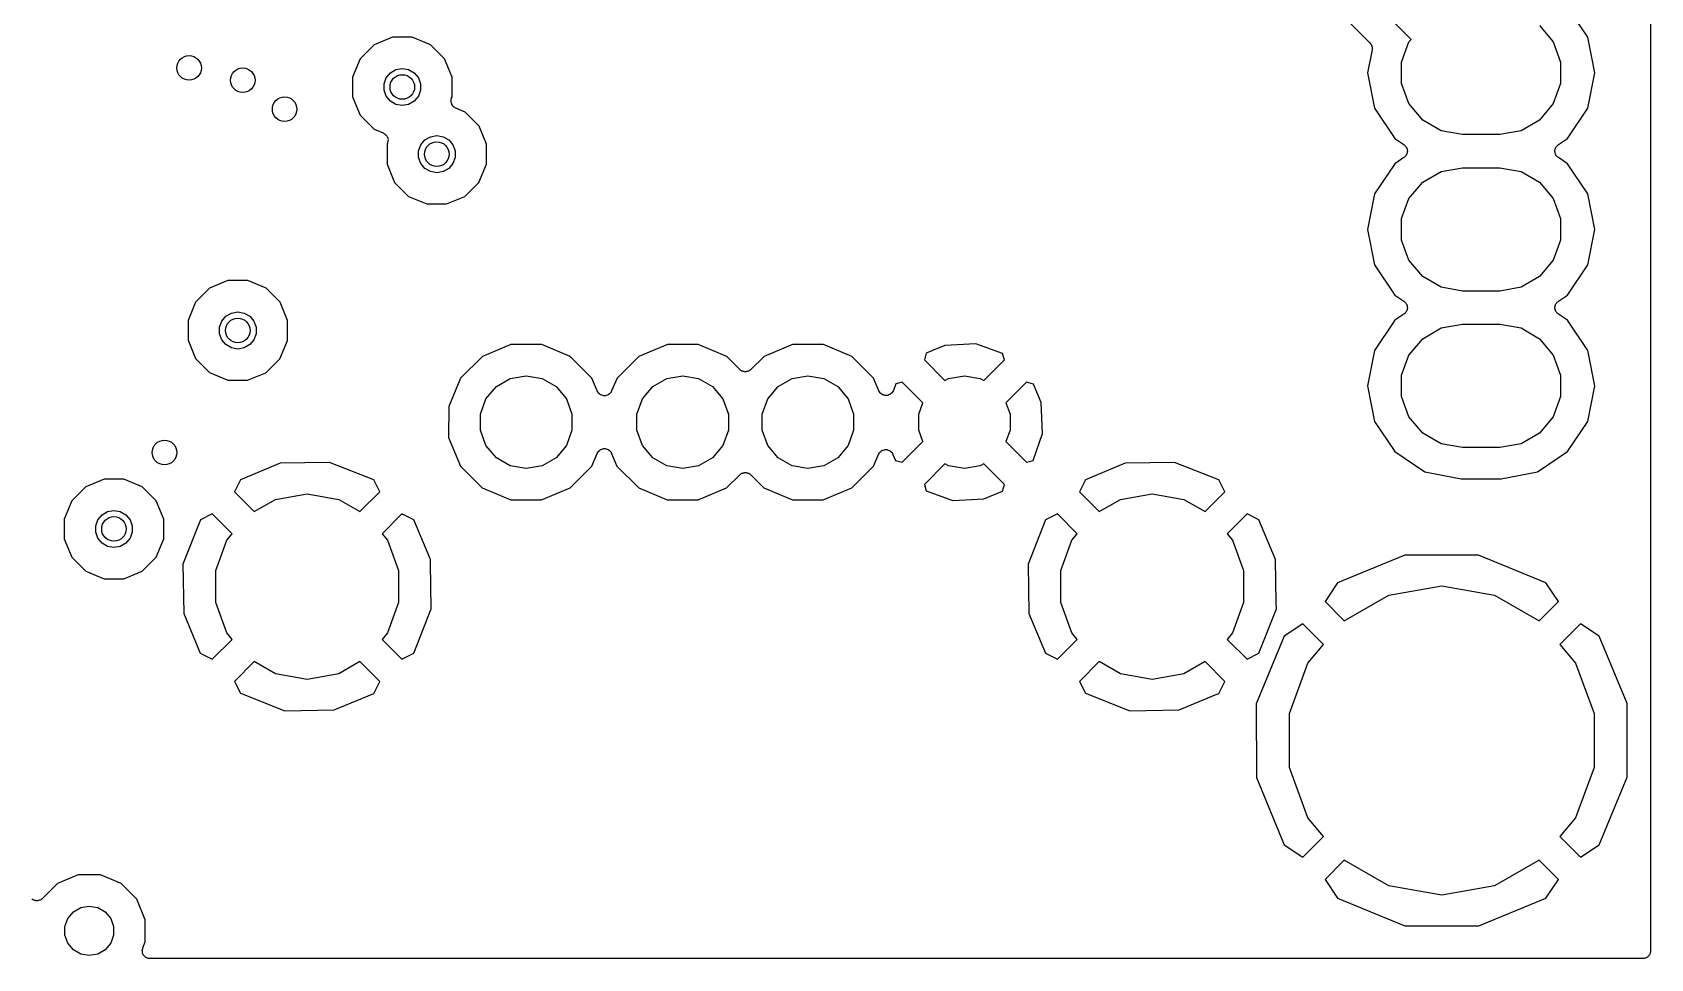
# Model space of a CAD drawing. Extents: x 10 to 287, y -200 to -10.
# Drawn here: x 153.24 to 179.5, y -141.2 to -126.17 of the extents above; entities that cross this region are included whole.
import ezdxf

# ---------------------------------------------------------------- set-up
doc = ezdxf.new("R2010")
doc.units = 0
doc.header["$MEASUREMENT"] = 0
doc.layers.add('BLACK', color=7, linetype='CONTINUOUS')

msp = doc.modelspace()

# ---------------------------------------------------------------- linework, layer by layer
at = {"layer": 'Black'}
for p, q in [((179.501, -109.277), (179.501, -141.075)), ((175.612, -126.291), (174.343, -125.022)), ((173.981, -125.379), (174.946, -126.344)), ((178.479, -126.254), (178.152, -125.765)), ((177.698, -126.064), (177.921, -126.33)), ((159.08, -126.252), (158.783, -126.375)), ((159.401, -126.252), (159.08, -126.252)), ((159.698, -126.376), (159.401, -126.252)), ((175.46, -126.656), (175.579, -126.33)), ((175.579, -126.33), (175.612, -126.291)), ((177.921, -126.33), (178.04, -126.656)), ((178.593, -126.83), (178.479, -126.254)), ((158.783, -126.375), (158.556, -126.602)), ((159.925, -126.603), (159.698, -126.376)), ((174.981, -126.458), (174.907, -126.83)), ((174.946, -126.344), (174.956, -126.358)), ((174.956, -126.358), (174.967, -126.372)), ((174.967, -126.372), (174.969, -126.376)), ((174.969, -126.376), (174.971, -126.38)), ((174.971, -126.38), (174.976, -126.397)), ((174.976, -126.397), (174.981, -126.414)), ((174.981, -126.414), (174.981, -126.418)), ((174.981, -126.418), (174.982, -126.423)), ((174.982, -126.423), (174.981, -126.44)), ((174.981, -126.44), (174.981, -126.458)), ((158.556, -126.602), (158.432, -126.899)), ((158.979, -126.91), (159.047, -126.83)), ((159.047, -126.83), (159.137, -126.777)), ((159.137, -126.777), (159.24, -126.759)), ((159.24, -126.759), (159.343, -126.777)), ((159.343, -126.777), (159.433, -126.83)), ((159.433, -126.83), (159.501, -126.91)), ((160.048, -126.9), (159.925, -126.603)), ((174.907, -126.83), (175.021, -127.406)), ((175.46, -127.004), (175.46, -126.656)), ((178.04, -126.656), (178.04, -127.004)), ((178.479, -127.406), (178.593, -126.83)), ((158.432, -126.899), (158.432, -127.22)), ((158.944, -127.008), (158.979, -126.91)), ((158.944, -127.112), (158.944, -127.008)), ((158.979, -127.21), (158.944, -127.112)), ((159.501, -126.91), (159.536, -127.008)), ((159.536, -127.112), (159.501, -127.21)), ((159.536, -127.008), (159.536, -127.112)), ((160.048, -127.221), (160.048, -126.9)), ((175.579, -127.33), (175.46, -127.004)), ((178.04, -127.004), (177.921, -127.33)), ((158.432, -127.22), (158.555, -127.517)), ((159.047, -127.29), (158.979, -127.21)), ((159.137, -127.343), (159.047, -127.29)), ((159.24, -127.361), (159.137, -127.343)), ((159.343, -127.343), (159.24, -127.361)), ((159.433, -127.29), (159.343, -127.343)), ((159.501, -127.21), (159.433, -127.29)), ((160.031, -127.281), (160.034, -127.27)), ((160.033, -127.292), (160.031, -127.281)), ((160.032, -127.303), (160.033, -127.292)), ((160.035, -127.314), (160.032, -127.303)), ((160.034, -127.259), (160.038, -127.249)), ((160.034, -127.27), (160.034, -127.259)), ((160.037, -127.325), (160.035, -127.314)), ((160.042, -127.335), (160.037, -127.325)), ((160.038, -127.249), (160.041, -127.238)), ((160.041, -127.238), (160.048, -127.221)), ((160.045, -127.345), (160.042, -127.335)), ((160.052, -127.354), (160.045, -127.345)), ((160.057, -127.364), (160.052, -127.354)), ((160.065, -127.371), (160.057, -127.364)), ((160.072, -127.38), (160.065, -127.371)), ((160.082, -127.386), (160.072, -127.38)), ((160.09, -127.394), (160.082, -127.386)), ((175.802, -127.596), (175.579, -127.33)), ((177.921, -127.33), (177.698, -127.596)), ((158.555, -127.517), (158.782, -127.744)), ((160.1, -127.398), (160.09, -127.394)), ((160.109, -127.404), (160.1, -127.398)), ((160.258, -127.466), (160.109, -127.404)), ((160.485, -127.693), (160.258, -127.466)), ((175.021, -127.406), (175.348, -127.895)), ((176.103, -127.77), (175.802, -127.596)), ((177.698, -127.596), (177.397, -127.77)), ((178.152, -127.895), (178.479, -127.406)), ((158.782, -127.744), (158.931, -127.806)), ((158.931, -127.806), (158.94, -127.812)), ((158.94, -127.812), (158.95, -127.816)), ((158.95, -127.816), (158.958, -127.824)), ((158.958, -127.824), (158.968, -127.83)), ((158.968, -127.83), (158.975, -127.839)), ((158.975, -127.839), (158.983, -127.846)), ((158.983, -127.846), (158.988, -127.856)), ((158.988, -127.856), (158.995, -127.865)), ((158.995, -127.865), (158.998, -127.875)), ((158.998, -127.875), (159.003, -127.885)), ((159.003, -127.885), (159.005, -127.896)), ((159.005, -127.896), (159.008, -127.907)), ((159.008, -127.907), (159.007, -127.918)), ((159.607, -127.92), (159.697, -127.867)), ((159.697, -127.867), (159.8, -127.849)), ((159.8, -127.849), (159.903, -127.867)), ((159.903, -127.867), (159.993, -127.92)), ((160.608, -127.99), (160.485, -127.693)), ((175.348, -127.895), (175.497, -127.994)), ((176.445, -127.83), (176.103, -127.77)), ((177.055, -127.83), (176.445, -127.83)), ((177.397, -127.77), (177.055, -127.83)), ((178.003, -127.994), (178.152, -127.895)), ((158.999, -127.972), (158.992, -127.989)), ((158.992, -127.989), (158.992, -128.31)), ((159.002, -127.961), (158.999, -127.972)), ((159.006, -127.951), (159.002, -127.961)), ((159.009, -127.929), (159.006, -127.94)), ((159.006, -127.94), (159.006, -127.951)), ((159.007, -127.918), (159.009, -127.929)), ((159.504, -128.098), (159.539, -128)), ((159.504, -128.202), (159.504, -128.098)), ((159.539, -128), (159.607, -127.92)), ((159.993, -127.92), (160.061, -128)), ((160.061, -128), (160.096, -128.098)), ((160.096, -128.098), (160.096, -128.202)), ((160.608, -128.311), (160.608, -127.99)), ((175.497, -127.994), (175.507, -128.004)), ((175.507, -128.004), (175.518, -128.012)), ((175.518, -128.012), (175.523, -128.019)), ((175.523, -128.019), (175.529, -128.025)), ((175.529, -128.025), (175.535, -128.037)), ((175.535, -128.163), (175.529, -128.175)), ((175.535, -128.037), (175.543, -128.049)), ((175.543, -128.151), (175.535, -128.163)), ((175.543, -128.049), (175.545, -128.057)), ((175.545, -128.143), (175.543, -128.151)), ((175.545, -128.057), (175.548, -128.064)), ((175.548, -128.136), (175.545, -128.143)), ((175.548, -128.064), (175.55, -128.078)), ((175.55, -128.122), (175.548, -128.136)), ((175.55, -128.078), (175.553, -128.092)), ((175.553, -128.108), (175.55, -128.122)), ((175.553, -128.092), (175.552, -128.1)), ((175.552, -128.1), (175.553, -128.108)), ((177.947, -128.092), (177.95, -128.078)), ((177.948, -128.1), (177.947, -128.092)), ((177.947, -128.108), (177.948, -128.1)), ((177.95, -128.122), (177.947, -128.108)), ((177.95, -128.078), (177.952, -128.064)), ((177.952, -128.136), (177.95, -128.122)), ((177.952, -128.064), (177.955, -128.057)), ((177.955, -128.143), (177.952, -128.136)), ((177.955, -128.057), (177.957, -128.049)), ((177.957, -128.151), (177.955, -128.143)), ((177.957, -128.049), (177.965, -128.037)), ((177.965, -128.163), (177.957, -128.151)), ((177.965, -128.037), (177.971, -128.025)), ((177.971, -128.175), (177.965, -128.163)), ((177.971, -128.025), (177.977, -128.019)), ((177.977, -128.019), (177.982, -128.012)), ((177.982, -128.012), (177.993, -128.004)), ((177.993, -128.004), (178.003, -127.994)), ((158.992, -128.31), (159.115, -128.607)), ((159.539, -128.3), (159.504, -128.202)), ((159.607, -128.38), (159.539, -128.3)), ((159.697, -128.433), (159.607, -128.38)), ((159.8, -128.451), (159.697, -128.433)), ((159.903, -128.433), (159.8, -128.451)), ((159.993, -128.38), (159.903, -128.433)), ((160.061, -128.3), (159.993, -128.38)), ((160.096, -128.202), (160.061, -128.3)), ((160.484, -128.608), (160.608, -128.311)), ((175.348, -128.305), (175.021, -128.794)), ((175.497, -128.206), (175.348, -128.305)), ((175.507, -128.196), (175.497, -128.206)), ((175.518, -128.188), (175.507, -128.196)), ((175.523, -128.181), (175.518, -128.188)), ((175.529, -128.175), (175.523, -128.181)), ((175.802, -128.604), (176.103, -128.43)), ((176.103, -128.43), (176.445, -128.37)), ((176.445, -128.37), (177.055, -128.37)), ((177.055, -128.37), (177.397, -128.43)), ((177.397, -128.43), (177.698, -128.604)), ((177.977, -128.181), (177.971, -128.175)), ((177.982, -128.188), (177.977, -128.181)), ((177.993, -128.196), (177.982, -128.188)), ((178.003, -128.206), (177.993, -128.196)), ((178.152, -128.305), (178.003, -128.206)), ((178.479, -128.794), (178.152, -128.305)), ((159.115, -128.607), (159.342, -128.834)), ((160.257, -128.835), (160.484, -128.608)), ((175.579, -128.87), (175.802, -128.604)), ((177.698, -128.604), (177.921, -128.87)), ((159.342, -128.834), (159.639, -128.958)), ((159.639, -128.958), (159.96, -128.958)), ((159.96, -128.958), (160.257, -128.835)), ((175.021, -128.794), (174.907, -129.37)), ((175.46, -129.196), (175.579, -128.87)), ((177.921, -128.87), (178.04, -129.196)), ((178.593, -129.37), (178.479, -128.794)), ((175.46, -129.544), (175.46, -129.196)), ((178.04, -129.196), (178.04, -129.544)), ((174.907, -129.37), (175.021, -129.946)), ((178.479, -129.946), (178.593, -129.37)), ((175.579, -129.87), (175.46, -129.544)), ((178.04, -129.544), (177.921, -129.87)), ((175.021, -129.946), (175.348, -130.435)), ((175.802, -130.136), (175.579, -129.87)), ((177.921, -129.87), (177.698, -130.136)), ((178.152, -130.435), (178.479, -129.946)), ((156.41, -130.202), (156.113, -130.325)), ((156.731, -130.202), (156.41, -130.202)), ((157.028, -130.326), (156.731, -130.202)), ((176.103, -130.31), (175.802, -130.136)), ((177.698, -130.136), (177.397, -130.31)), ((156.113, -130.325), (155.886, -130.552)), ((157.255, -130.553), (157.028, -130.326)), ((175.348, -130.435), (175.497, -130.534)), ((175.497, -130.534), (175.507, -130.544)), ((176.445, -130.37), (176.103, -130.31)), ((177.055, -130.37), (176.445, -130.37)), ((177.397, -130.31), (177.055, -130.37)), ((177.993, -130.544), (178.003, -130.534)), ((178.003, -130.534), (178.152, -130.435)), ((155.886, -130.552), (155.762, -130.849)), ((156.309, -130.86), (156.377, -130.78)), ((156.377, -130.78), (156.467, -130.727)), ((156.467, -130.727), (156.57, -130.709)), ((156.57, -130.709), (156.673, -130.727)), ((156.673, -130.727), (156.763, -130.78)), ((156.763, -130.78), (156.831, -130.86)), ((157.378, -130.85), (157.255, -130.553)), ((175.497, -130.746), (175.348, -130.845)), ((175.507, -130.736), (175.497, -130.746)), ((175.507, -130.544), (175.518, -130.552)), ((175.518, -130.728), (175.507, -130.736)), ((175.518, -130.552), (175.523, -130.559)), ((175.523, -130.721), (175.518, -130.728)), ((175.523, -130.559), (175.529, -130.565)), ((175.529, -130.715), (175.523, -130.721)), ((175.529, -130.565), (175.535, -130.577)), ((175.535, -130.703), (175.529, -130.715)), ((175.535, -130.577), (175.543, -130.589)), ((175.543, -130.691), (175.535, -130.703)), ((175.543, -130.589), (175.545, -130.597)), ((175.545, -130.683), (175.543, -130.691)), ((175.545, -130.597), (175.548, -130.604)), ((175.548, -130.676), (175.545, -130.683)), ((175.548, -130.604), (175.55, -130.618)), ((175.55, -130.662), (175.548, -130.676)), ((175.55, -130.618), (175.553, -130.632)), ((175.553, -130.648), (175.55, -130.662)), ((175.553, -130.632), (175.552, -130.64)), ((175.552, -130.64), (175.553, -130.648)), ((177.947, -130.632), (177.95, -130.618)), ((177.948, -130.64), (177.947, -130.632)), ((177.947, -130.648), (177.948, -130.64)), ((177.95, -130.662), (177.947, -130.648)), ((177.95, -130.618), (177.952, -130.604)), ((177.952, -130.676), (177.95, -130.662)), ((177.952, -130.604), (177.955, -130.597)), ((177.955, -130.683), (177.952, -130.676)), ((177.955, -130.597), (177.957, -130.589)), ((177.957, -130.691), (177.955, -130.683)), ((177.957, -130.589), (177.965, -130.577)), ((177.965, -130.703), (177.957, -130.691)), ((177.965, -130.577), (177.971, -130.565)), ((177.971, -130.715), (177.965, -130.703)), ((177.971, -130.565), (177.977, -130.559)), ((177.977, -130.721), (177.971, -130.715)), ((177.977, -130.559), (177.982, -130.552)), ((177.982, -130.728), (177.977, -130.721)), ((177.982, -130.552), (177.993, -130.544)), ((177.993, -130.736), (177.982, -130.728)), ((178.003, -130.746), (177.993, -130.736)), ((178.152, -130.845), (178.003, -130.746)), ((155.762, -130.849), (155.762, -131.17)), ((156.274, -130.958), (156.309, -130.86)), ((156.274, -131.062), (156.274, -130.958)), ((156.309, -131.16), (156.274, -131.062)), ((156.831, -130.86), (156.866, -130.958)), ((156.866, -131.062), (156.831, -131.16)), ((156.866, -130.958), (156.866, -131.062)), ((157.378, -131.171), (157.378, -130.85)), ((175.348, -130.845), (175.021, -131.334)), ((175.802, -131.144), (176.103, -130.97)), ((176.103, -130.97), (176.445, -130.91)), ((176.445, -130.91), (177.055, -130.91)), ((177.055, -130.91), (177.397, -130.97)), ((177.397, -130.97), (177.698, -131.144)), ((178.479, -131.334), (178.152, -130.845)), ((155.762, -131.17), (155.885, -131.467)), ((156.377, -131.24), (156.309, -131.16)), ((156.467, -131.293), (156.377, -131.24)), ((156.57, -131.311), (156.467, -131.293)), ((156.673, -131.293), (156.57, -131.311)), ((156.763, -131.24), (156.673, -131.293)), ((156.831, -131.16), (156.763, -131.24)), ((157.254, -131.468), (157.378, -131.171)), ((161.002, -131.239), (160.539, -131.43)), ((161.502, -131.24), (161.002, -131.239)), ((161.965, -131.432), (161.502, -131.24)), ((163.542, -131.239), (163.079, -131.43)), ((164.042, -131.24), (163.542, -131.239)), ((164.505, -131.432), (164.042, -131.24)), ((165.574, -131.239), (165.111, -131.43)), ((166.074, -131.24), (165.574, -131.239)), ((166.537, -131.432), (166.074, -131.24)), ((168.046, -131.254), (167.744, -131.379)), ((168.549, -131.228), (168.046, -131.254)), ((168.983, -131.383), (168.549, -131.228)), ((175.579, -131.41), (175.802, -131.144)), ((177.698, -131.144), (177.921, -131.41)), ((155.885, -131.467), (156.112, -131.694)), ((157.027, -131.695), (157.254, -131.468)), ((160.539, -131.43), (160.185, -131.784)), ((162.318, -131.786), (161.965, -131.432)), ((163.079, -131.43), (162.725, -131.784)), ((164.717, -131.644), (164.505, -131.432)), ((165.111, -131.43), (164.897, -131.644)), ((166.721, -131.616), (166.537, -131.432)), ((167.744, -131.379), (167.713, -131.489)), ((167.713, -131.489), (168.047, -131.823)), ((168.678, -131.823), (169.013, -131.489)), ((169.013, -131.489), (168.983, -131.383)), ((175.021, -131.334), (174.907, -131.91)), ((175.46, -131.736), (175.579, -131.41)), ((177.921, -131.41), (178.04, -131.736)), ((178.593, -131.91), (178.479, -131.334)), ((156.112, -131.694), (156.409, -131.818)), ((156.409, -131.818), (156.73, -131.818)), ((156.73, -131.818), (157.027, -131.695)), ((160.185, -131.784), (159.993, -132.246)), ((160.767, -131.921), (160.993, -131.79)), ((160.993, -131.79), (161.251, -131.744)), ((161.251, -131.744), (161.509, -131.79)), ((161.509, -131.79), (161.735, -131.921)), ((162.404, -131.992), (162.318, -131.786)), ((162.725, -131.784), (162.638, -131.992)), ((163.307, -131.921), (163.533, -131.79)), ((163.533, -131.79), (163.791, -131.744)), ((163.791, -131.744), (164.049, -131.79)), ((164.049, -131.79), (164.275, -131.921)), ((164.726, -131.65), (164.717, -131.644)), ((164.734, -131.658), (164.726, -131.65)), ((164.744, -131.663), (164.734, -131.658)), ((164.753, -131.669), (164.744, -131.663)), ((164.764, -131.672), (164.753, -131.669)), ((164.774, -131.677), (164.764, -131.672)), ((164.785, -131.678), (164.774, -131.677)), ((164.796, -131.681), (164.785, -131.678)), ((164.807, -131.68), (164.796, -131.681)), ((164.818, -131.681), (164.807, -131.68)), ((164.828, -131.678), (164.818, -131.681)), ((164.84, -131.677), (164.828, -131.678)), ((164.85, -131.672), (164.84, -131.677)), ((164.86, -131.67), (164.85, -131.672)), ((164.869, -131.663), (164.86, -131.67)), ((164.88, -131.658), (164.869, -131.663)), ((164.887, -131.651), (164.88, -131.658)), ((164.897, -131.644), (164.887, -131.651)), ((165.339, -131.921), (165.565, -131.79)), ((165.565, -131.79), (165.823, -131.744)), ((165.823, -131.744), (166.081, -131.79)), ((166.081, -131.79), (166.307, -131.921)), ((166.89, -131.786), (166.721, -131.616)), ((166.974, -131.987), (166.89, -131.786)), ((167.354, -131.848), (167.248, -131.878)), ((167.688, -132.182), (167.354, -131.848)), ((168.047, -131.823), (168.105, -131.79)), ((168.105, -131.79), (168.363, -131.744)), ((168.363, -131.744), (168.621, -131.79)), ((168.621, -131.79), (168.678, -131.823)), ((169.372, -131.848), (169.038, -132.182)), ((169.482, -131.879), (169.372, -131.848)), ((175.46, -132.084), (175.46, -131.736)), ((178.04, -131.736), (178.04, -132.084)), ((160.598, -132.121), (160.767, -131.921)), ((161.735, -131.921), (161.903, -132.121)), ((162.412, -132.006), (162.404, -131.992)), ((162.42, -132.02), (162.412, -132.006)), ((162.424, -132.024), (162.42, -132.02)), ((162.427, -132.029), (162.424, -132.024)), ((162.44, -132.039), (162.427, -132.029)), ((162.453, -132.05), (162.44, -132.039)), ((162.458, -132.052), (162.453, -132.05)), ((162.462, -132.056), (162.458, -132.052)), ((162.478, -132.061), (162.462, -132.056)), ((162.493, -132.067), (162.478, -132.061)), ((162.499, -132.067), (162.493, -132.067)), ((162.504, -132.069), (162.499, -132.067)), ((162.521, -132.068), (162.504, -132.069)), ((162.537, -132.069), (162.521, -132.068)), ((162.543, -132.068), (162.537, -132.069)), ((162.548, -132.067), (162.543, -132.068)), ((162.564, -132.061), (162.548, -132.067)), ((162.579, -132.056), (162.564, -132.061)), ((162.584, -132.053), (162.579, -132.056)), ((162.589, -132.05), (162.584, -132.053)), ((162.601, -132.039), (162.589, -132.05)), ((162.614, -132.029), (162.601, -132.039)), ((162.617, -132.024), (162.614, -132.029)), ((162.622, -132.021), (162.617, -132.024)), ((162.629, -132.006), (162.622, -132.021)), ((162.638, -131.992), (162.629, -132.006)), ((163.138, -132.121), (163.307, -131.921)), ((164.275, -131.921), (164.443, -132.121)), ((165.17, -132.121), (165.339, -131.921)), ((166.307, -131.921), (166.475, -132.121)), ((166.984, -132.004), (166.974, -131.987)), ((166.994, -132.021), (166.984, -132.004)), ((166.996, -132.023), (166.994, -132.021)), ((166.997, -132.025), (166.996, -132.023)), ((167.013, -132.037), (166.997, -132.025)), ((167.028, -132.049), (167.013, -132.037)), ((167.031, -132.05), (167.028, -132.049)), ((167.032, -132.052), (167.031, -132.05)), ((167.051, -132.057), (167.032, -132.052)), ((167.07, -132.064), (167.051, -132.057)), ((167.072, -132.064), (167.07, -132.064)), ((167.074, -132.065), (167.072, -132.064)), ((167.094, -132.064), (167.074, -132.065)), ((167.114, -132.064), (167.094, -132.064)), ((167.116, -132.063), (167.114, -132.064)), ((167.118, -132.063), (167.116, -132.063)), ((167.137, -132.055), (167.118, -132.063)), ((167.155, -132.048), (167.137, -132.055)), ((167.157, -132.047), (167.155, -132.048)), ((167.159, -132.046), (167.157, -132.047)), ((167.174, -132.033), (167.159, -132.046)), ((167.189, -132.02), (167.174, -132.033)), ((167.19, -132.018), (167.189, -132.02)), ((167.192, -132.016), (167.19, -132.018)), ((167.201, -131.999), (167.192, -132.016)), ((167.211, -131.982), (167.201, -131.999)), ((167.248, -131.878), (167.211, -131.982)), ((169.607, -132.181), (169.482, -131.879)), ((174.907, -131.91), (175.021, -132.486)), ((175.579, -132.41), (175.46, -132.084)), ((178.04, -132.084), (177.921, -132.41)), ((178.479, -132.486), (178.593, -131.91)), ((159.993, -132.246), (159.992, -132.747)), ((160.509, -132.367), (160.598, -132.121)), ((160.509, -132.629), (160.509, -132.367)), ((161.903, -132.121), (161.993, -132.367)), ((161.993, -132.367), (161.993, -132.629)), ((163.049, -132.367), (163.138, -132.121)), ((163.049, -132.629), (163.049, -132.367)), ((164.443, -132.121), (164.533, -132.367)), ((164.533, -132.367), (164.533, -132.629)), ((165.081, -132.367), (165.17, -132.121)), ((165.081, -132.629), (165.081, -132.367)), ((166.475, -132.121), (166.565, -132.367)), ((166.565, -132.367), (166.565, -132.629)), ((167.621, -132.367), (167.688, -132.182)), ((167.621, -132.629), (167.621, -132.367)), ((169.038, -132.182), (169.105, -132.367)), ((169.105, -132.367), (169.105, -132.629)), ((169.633, -132.684), (169.607, -132.181)), ((160.598, -132.875), (160.509, -132.629)), ((161.993, -132.629), (161.903, -132.875)), ((163.138, -132.875), (163.049, -132.629)), ((164.533, -132.629), (164.443, -132.875)), ((165.17, -132.875), (165.081, -132.629)), ((166.565, -132.629), (166.475, -132.875)), ((167.688, -132.813), (167.621, -132.629)), ((169.105, -132.629), (169.038, -132.813)), ((175.021, -132.486), (175.348, -132.975)), ((175.802, -132.676), (175.579, -132.41)), ((177.921, -132.41), (177.698, -132.676)), ((178.152, -132.975), (178.479, -132.486)), ((159.992, -132.747), (160.183, -133.21)), ((160.767, -133.075), (160.598, -132.875)), ((161.903, -132.875), (161.735, -133.075)), ((163.307, -133.075), (163.138, -132.875)), ((164.443, -132.875), (164.275, -133.075)), ((165.339, -133.075), (165.17, -132.875)), ((166.475, -132.875), (166.307, -133.075)), ((167.354, -133.148), (167.688, -132.813)), ((169.038, -132.813), (169.372, -133.148)), ((169.478, -133.118), (169.633, -132.684)), ((176.103, -132.85), (175.802, -132.676)), ((176.445, -132.91), (176.103, -132.85)), ((177.397, -132.85), (177.055, -132.91)), ((177.698, -132.676), (177.397, -132.85)), ((157.256, -133.165), (156.613, -133.431)), ((158.056, -133.15), (157.256, -133.165)), ((158.778, -133.433), (158.056, -133.15)), ((160.993, -133.206), (160.767, -133.075)), ((161.735, -133.075), (161.509, -133.206)), ((162.317, -133.212), (162.404, -133.004)), ((162.404, -133.004), (162.412, -132.99)), ((162.412, -132.99), (162.42, -132.975)), ((162.42, -132.975), (162.424, -132.971)), ((162.424, -132.971), (162.427, -132.967)), ((162.427, -132.967), (162.44, -132.957)), ((162.44, -132.957), (162.453, -132.945)), ((162.453, -132.945), (162.458, -132.943)), ((162.458, -132.943), (162.462, -132.94)), ((162.462, -132.94), (162.478, -132.935)), ((162.478, -132.935), (162.493, -132.928)), ((162.493, -132.928), (162.499, -132.928)), ((162.499, -132.928), (162.504, -132.927)), ((162.504, -132.927), (162.521, -132.927)), ((162.521, -132.927), (162.538, -132.927)), ((162.538, -132.927), (162.543, -132.928)), ((162.543, -132.928), (162.548, -132.929)), ((162.548, -132.929), (162.564, -132.935)), ((162.564, -132.935), (162.58, -132.94)), ((162.58, -132.94), (162.584, -132.943)), ((162.584, -132.943), (162.589, -132.945)), ((162.589, -132.945), (162.601, -132.957)), ((162.601, -132.957), (162.615, -132.967)), ((162.615, -132.967), (162.618, -132.971)), ((162.618, -132.971), (162.622, -132.975)), ((162.622, -132.975), (162.629, -132.99)), ((162.629, -132.99), (162.638, -133.004)), ((162.638, -133.004), (162.723, -133.21)), ((163.533, -133.206), (163.307, -133.075)), ((164.275, -133.075), (164.049, -133.206)), ((165.565, -133.206), (165.339, -133.075)), ((166.307, -133.075), (166.081, -133.206)), ((166.889, -133.212), (166.969, -133.02)), ((166.969, -133.02), (166.978, -133.006)), ((166.978, -133.006), (166.985, -132.991)), ((166.985, -132.991), (166.99, -132.987)), ((166.99, -132.987), (166.993, -132.983)), ((166.993, -132.983), (167.006, -132.972)), ((167.006, -132.972), (167.018, -132.961)), ((167.018, -132.961), (167.023, -132.959)), ((167.023, -132.959), (167.028, -132.956)), ((167.028, -132.956), (167.043, -132.951)), ((167.043, -132.951), (167.059, -132.944)), ((167.059, -132.944), (167.064, -132.944)), ((167.064, -132.944), (167.07, -132.942)), ((167.07, -132.942), (167.086, -132.943)), ((167.086, -132.943), (167.103, -132.942)), ((167.103, -132.942), (167.108, -132.944)), ((167.108, -132.944), (167.114, -132.944)), ((167.114, -132.944), (167.129, -132.951)), ((167.129, -132.951), (167.145, -132.956)), ((167.145, -132.956), (167.149, -132.959)), ((167.149, -132.959), (167.155, -132.961)), ((167.155, -132.961), (167.167, -132.973)), ((167.167, -132.973), (167.18, -132.983)), ((167.18, -132.983), (167.183, -132.987)), ((167.183, -132.987), (167.187, -132.991)), ((167.187, -132.991), (167.195, -133.006)), ((167.195, -133.006), (167.204, -133.02)), ((167.204, -133.02), (167.244, -133.117)), ((167.244, -133.117), (167.354, -133.148)), ((169.372, -133.148), (169.478, -133.118)), ((170.972, -133.165), (170.329, -133.431)), ((171.772, -133.15), (170.972, -133.165)), ((172.494, -133.433), (171.772, -133.15)), ((175.348, -132.975), (175.836, -133.301)), ((177.055, -132.91), (176.445, -132.91)), ((177.664, -133.301), (178.152, -132.975)), ((154.4, -133.422), (154.103, -133.545)), ((154.721, -133.422), (154.4, -133.422)), ((155.018, -133.546), (154.721, -133.422)), ((160.183, -133.21), (160.537, -133.564)), ((161.251, -133.251), (160.993, -133.206)), ((161.509, -133.206), (161.251, -133.251)), ((161.963, -133.565), (162.317, -133.212)), ((162.723, -133.21), (163.077, -133.564)), ((163.791, -133.251), (163.533, -133.206)), ((164.049, -133.206), (163.791, -133.251)), ((164.503, -133.565), (164.717, -133.351)), ((164.717, -133.351), (164.726, -133.345)), ((164.726, -133.345), (164.734, -133.337)), ((164.734, -133.337), (164.744, -133.333)), ((164.744, -133.333), (164.753, -133.326)), ((164.753, -133.326), (164.764, -133.323)), ((164.764, -133.323), (164.774, -133.319)), ((164.774, -133.319), (164.785, -133.318)), ((164.785, -133.318), (164.796, -133.315)), ((164.796, -133.315), (164.807, -133.316)), ((164.807, -133.316), (164.818, -133.315)), ((164.818, -133.315), (164.829, -133.318)), ((164.829, -133.318), (164.84, -133.319)), ((164.84, -133.319), (164.85, -133.323)), ((164.85, -133.323), (164.861, -133.326)), ((164.861, -133.326), (164.87, -133.333)), ((164.87, -133.333), (164.88, -133.337)), ((164.88, -133.337), (164.888, -133.345)), ((164.888, -133.345), (164.897, -133.352)), ((164.897, -133.352), (165.109, -133.564)), ((165.823, -133.251), (165.565, -133.206)), ((166.081, -133.206), (165.823, -133.251)), ((166.535, -133.565), (166.721, -133.38)), ((166.721, -133.38), (166.889, -133.212)), ((168.047, -133.173), (167.713, -133.507)), ((168.105, -133.206), (168.047, -133.173)), ((168.363, -133.251), (168.105, -133.206)), ((168.621, -133.206), (168.363, -133.251)), ((168.678, -133.173), (168.621, -133.206)), ((169.013, -133.507), (168.678, -133.173)), ((175.836, -133.301), (176.425, -133.418)), ((176.425, -133.418), (177.075, -133.418)), ((177.075, -133.418), (177.664, -133.301)), ((154.103, -133.545), (153.876, -133.772)), ((155.213, -133.741), (155.018, -133.546)), ((156.613, -133.431), (156.515, -133.626)), ((156.515, -133.626), (156.837, -133.948)), ((157.18, -133.75), (157.695, -133.659)), ((157.695, -133.659), (158.21, -133.75)), ((158.553, -133.948), (158.875, -133.626)), ((158.875, -133.626), (158.778, -133.433)), ((160.537, -133.564), (160.999, -133.756)), ((161.5, -133.757), (161.963, -133.565)), ((163.077, -133.564), (163.539, -133.756)), ((164.04, -133.757), (164.503, -133.565)), ((165.109, -133.564), (165.571, -133.756)), ((166.072, -133.757), (166.535, -133.565)), ((167.713, -133.507), (167.743, -133.613)), ((167.743, -133.613), (168.177, -133.768)), ((168.68, -133.742), (168.982, -133.617)), ((168.982, -133.616), (169.013, -133.507)), ((168.982, -133.617), (168.982, -133.616)), ((168.982, -133.616), (168.982, -133.616)), ((170.329, -133.431), (170.231, -133.626)), ((170.231, -133.626), (170.553, -133.948)), ((170.896, -133.75), (171.411, -133.659)), ((171.411, -133.659), (171.926, -133.75)), ((172.269, -133.948), (172.591, -133.626)), ((172.591, -133.626), (172.494, -133.433)), ((153.876, -133.772), (153.752, -134.069)), ((154.367, -134), (154.457, -133.947)), ((154.457, -133.947), (154.56, -133.929)), ((154.56, -133.929), (154.663, -133.947)), ((154.663, -133.947), (154.753, -134)), ((155.245, -133.773), (155.213, -133.741)), ((155.368, -134.07), (155.245, -133.773)), ((156.837, -133.948), (157.18, -133.75)), ((158.21, -133.75), (158.553, -133.948)), ((160.999, -133.756), (161.5, -133.757)), ((163.539, -133.756), (164.04, -133.757)), ((165.571, -133.756), (166.072, -133.757)), ((168.177, -133.768), (168.68, -133.742)), ((170.553, -133.948), (170.896, -133.75)), ((171.926, -133.75), (172.269, -133.948)), ((153.752, -134.069), (153.752, -134.39)), ((154.264, -134.178), (154.299, -134.08)), ((154.264, -134.282), (154.264, -134.178)), ((154.299, -134.08), (154.367, -134)), ((154.753, -134), (154.821, -134.08)), ((154.821, -134.08), (154.856, -134.178)), ((154.856, -134.178), (154.856, -134.282)), ((155.368, -134.391), (155.368, -134.07)), ((155.963, -134.082), (155.68, -134.804)), ((156.156, -133.985), (155.963, -134.082)), ((156.479, -134.308), (156.156, -133.985)), ((159.234, -133.985), (158.911, -134.308)), ((159.428, -134.083), (159.234, -133.985)), ((159.695, -134.726), (159.428, -134.083)), ((169.679, -134.082), (169.396, -134.804)), ((169.872, -133.985), (169.679, -134.082)), ((170.195, -134.308), (169.872, -133.985)), ((172.95, -133.985), (172.627, -134.308)), ((173.144, -134.083), (172.95, -133.985)), ((173.411, -134.726), (173.144, -134.083)), ((153.752, -134.39), (153.875, -134.687)), ((154.299, -134.38), (154.264, -134.282)), ((154.367, -134.46), (154.299, -134.38)), ((154.457, -134.513), (154.367, -134.46)), ((154.753, -134.46), (154.663, -134.513)), ((154.821, -134.38), (154.753, -134.46)), ((154.856, -134.282), (154.821, -134.38)), ((155.244, -134.688), (155.368, -134.391)), ((156.212, -134.903), (156.391, -134.412)), ((156.391, -134.412), (156.479, -134.308)), ((158.911, -134.308), (158.999, -134.412)), ((158.999, -134.412), (159.178, -134.903)), ((169.928, -134.903), (170.107, -134.412)), ((170.107, -134.412), (170.195, -134.308)), ((172.627, -134.308), (172.715, -134.412)), ((172.715, -134.412), (172.894, -134.903)), ((153.875, -134.687), (154.102, -134.914)), ((154.56, -134.531), (154.457, -134.513)), ((154.663, -134.513), (154.56, -134.531)), ((155.017, -134.915), (155.241, -134.691)), ((155.241, -134.691), (155.244, -134.688)), ((155.241, -134.691), (155.241, -134.691)), ((159.696, -134.784), (159.695, -134.726)), ((173.424, -135.428), (173.411, -134.726)), ((175.51, -134.654), (174.419, -135.105)), ((176.707, -134.653), (175.51, -134.654)), ((177.801, -135.106), (176.707, -134.653)), ((154.102, -134.914), (154.399, -135.038)), ((154.72, -135.038), (155.017, -134.915)), ((155.68, -134.804), (155.695, -135.604)), ((156.212, -135.426), (156.212, -134.903)), ((159.178, -134.903), (159.178, -135.426)), ((159.71, -135.526), (159.696, -134.784)), ((169.396, -134.804), (169.411, -135.604)), ((169.928, -135.426), (169.928, -134.903)), ((172.894, -134.903), (172.894, -135.426)), ((154.399, -135.038), (154.72, -135.038)), ((174.419, -135.105), (174.217, -135.409)), ((175.251, -135.303), (176.11, -135.152)), ((176.11, -135.152), (176.968, -135.303)), ((178.003, -135.409), (177.801, -135.106)), ((156.391, -135.918), (156.212, -135.426)), ((159.178, -135.426), (158.999, -135.918)), ((159.427, -136.248), (159.71, -135.526)), ((170.107, -135.918), (169.928, -135.426)), ((172.894, -135.426), (172.715, -135.918)), ((173.143, -136.248), (173.426, -135.526)), ((173.426, -135.526), (173.424, -135.428)), ((174.217, -135.409), (174.528, -135.721)), ((174.528, -135.721), (175.251, -135.303)), ((176.968, -135.303), (177.692, -135.721)), ((177.692, -135.721), (178.003, -135.409)), ((155.695, -135.604), (155.961, -136.247)), ((169.411, -135.604), (169.677, -136.247)), ((173.857, -135.769), (173.553, -135.971)), ((174.191, -136.103), (173.857, -135.769)), ((178.362, -135.769), (178.029, -136.103)), ((178.666, -135.971), (178.362, -135.769)), ((156.156, -136.345), (156.479, -136.022)), ((156.479, -136.022), (156.391, -135.918)), ((158.999, -135.918), (158.911, -136.022)), ((158.911, -136.022), (159.234, -136.345)), ((169.872, -136.345), (170.195, -136.022)), ((170.195, -136.022), (170.107, -135.918)), ((172.715, -135.918), (172.627, -136.022)), ((172.627, -136.022), (172.95, -136.345)), ((173.553, -135.971), (173.101, -137.065)), ((179.118, -137.062), (178.666, -135.971)), ((155.961, -136.247), (156.156, -136.345)), ((159.234, -136.345), (159.427, -136.248)), ((169.677, -136.247), (169.872, -136.345)), ((172.95, -136.345), (173.143, -136.248)), ((173.936, -136.407), (174.191, -136.103)), ((178.029, -136.103), (178.284, -136.407)), ((156.837, -136.382), (156.515, -136.704)), ((157.18, -136.58), (156.837, -136.382)), ((158.553, -136.382), (158.21, -136.58)), ((158.875, -136.704), (158.553, -136.382)), ((170.553, -136.382), (170.231, -136.704)), ((170.896, -136.58), (170.553, -136.382)), ((172.269, -136.382), (171.926, -136.58)), ((172.591, -136.704), (172.269, -136.382)), ((173.638, -137.226), (173.936, -136.407)), ((178.284, -136.407), (178.582, -137.226)), ((156.515, -136.704), (156.612, -136.897)), ((157.695, -136.67), (157.18, -136.58)), ((158.21, -136.58), (157.695, -136.67)), ((158.777, -136.898), (158.875, -136.704)), ((170.231, -136.704), (170.328, -136.897)), ((171.411, -136.67), (170.896, -136.58)), ((171.926, -136.58), (171.411, -136.67)), ((172.493, -136.898), (172.591, -136.704)), ((156.612, -136.897), (157.334, -137.18)), ((158.134, -137.165), (158.777, -136.898)), ((170.328, -136.897), (171.05, -137.18)), ((171.85, -137.165), (172.435, -136.922)), ((172.435, -136.922), (172.493, -136.898)), ((172.435, -136.922), (172.435, -136.922)), ((173.101, -137.065), (173.102, -138.262)), ((179.119, -138.259), (179.118, -137.062)), ((157.334, -137.18), (158.134, -137.165)), ((171.05, -137.18), (171.85, -137.165)), ((173.638, -138.098), (173.638, -137.226)), ((178.582, -137.226), (178.582, -138.098)), ((173.936, -138.917), (173.638, -138.098)), ((178.582, -138.098), (178.284, -138.917)), ((173.102, -138.262), (173.553, -139.353)), ((178.666, -139.353), (179.119, -138.259)), ((174.191, -139.221), (173.936, -138.917)), ((178.284, -138.917), (178.029, -139.221)), ((173.553, -139.353), (173.857, -139.555)), ((173.857, -139.555), (174.191, -139.221)), ((178.029, -139.221), (178.362, -139.555)), ((178.362, -139.555), (178.666, -139.353)), ((174.528, -139.603), (174.217, -139.915)), ((175.251, -140.021), (174.528, -139.603)), ((177.692, -139.603), (176.968, -140.021)), ((178.003, -139.915), (177.692, -139.603)), ((153.646, -139.98), (153.4, -140.226)), ((153.98, -139.842), (153.646, -139.98)), ((154.341, -139.842), (153.98, -139.842)), ((154.675, -139.981), (154.341, -139.842)), ((154.682, -139.988), (154.675, -139.981)), ((154.93, -140.236), (154.682, -139.988)), ((174.217, -139.915), (174.419, -140.219)), ((177.801, -140.219), (178.003, -139.915)), ((153.237, -140.24), (153.229, -140.232)), ((153.247, -140.245), (153.237, -140.24)), ((153.256, -140.251), (153.247, -140.245)), ((153.267, -140.254), (153.256, -140.251)), ((153.277, -140.259), (153.267, -140.254)), ((153.353, -140.254), (153.343, -140.259)), ((153.363, -140.251), (153.353, -140.254)), ((153.372, -140.245), (153.363, -140.251)), ((153.383, -140.24), (153.372, -140.245)), ((153.39, -140.233), (153.383, -140.24)), ((153.4, -140.226), (153.39, -140.233)), ((155.068, -140.57), (154.93, -140.236)), ((174.419, -140.219), (175.513, -140.671)), ((176.11, -140.172), (175.251, -140.021)), ((176.968, -140.021), (176.11, -140.172)), ((176.71, -140.67), (177.801, -140.219)), ((153.288, -140.26), (153.277, -140.259)), ((153.299, -140.263), (153.288, -140.26)), ((153.31, -140.262), (153.299, -140.263)), ((153.321, -140.263), (153.31, -140.262)), ((153.331, -140.26), (153.321, -140.263)), ((153.343, -140.259), (153.331, -140.26)), ((153.812, -140.549), (153.902, -140.442)), ((153.902, -140.442), (154.023, -140.373)), ((154.023, -140.373), (154.16, -140.348)), ((154.16, -140.348), (154.297, -140.373)), ((154.297, -140.373), (154.418, -140.442)), ((154.418, -140.442), (154.508, -140.549)), ((153.765, -140.68), (153.812, -140.549)), ((153.765, -140.82), (153.765, -140.68)), ((154.508, -140.549), (154.555, -140.68)), ((154.555, -140.68), (154.555, -140.82)), ((155.068, -140.931), (155.068, -140.57)), ((175.513, -140.671), (176.71, -140.67)), ((153.812, -140.951), (153.765, -140.82)), ((153.902, -141.058), (153.812, -140.951)), ((154.508, -140.951), (154.418, -141.058)), ((154.555, -140.82), (154.508, -140.951)), ((155.021, -141.052), (155.026, -141.039)), ((155.026, -141.039), (155.029, -141.026)), ((155.029, -141.026), (155.068, -140.931)), ((154.023, -141.127), (153.902, -141.058)), ((154.16, -141.152), (154.023, -141.127)), ((154.297, -141.127), (154.16, -141.152)), ((154.418, -141.058), (154.297, -141.127)), ((155.019, -141.069), (155.021, -141.061)), ((155.021, -141.083), (155.019, -141.069)), ((155.021, -141.061), (155.021, -141.052)), ((155.021, -141.097), (155.021, -141.083)), ((155.024, -141.104), (155.021, -141.097)), ((155.025, -141.113), (155.024, -141.104)), ((155.031, -141.125), (155.025, -141.113)), ((155.036, -141.138), (155.031, -141.125)), ((155.041, -141.144), (155.036, -141.138)), ((155.045, -141.152), (155.041, -141.144)), ((155.055, -141.161), (155.045, -141.152)), ((155.064, -141.172), (155.055, -141.161)), ((155.071, -141.176), (155.064, -141.172)), ((155.078, -141.182), (155.071, -141.176)), ((155.09, -141.187), (155.078, -141.182)), ((155.102, -141.194), (155.09, -141.187)), ((155.111, -141.195), (155.102, -141.194)), ((155.118, -141.198), (155.111, -141.195)), ((155.132, -141.199), (155.118, -141.198)), ((155.146, -141.201), (155.132, -141.199)), ((179.374, -141.201), (155.146, -141.201)), ((179.385, -141.2), (179.374, -141.201)), ((179.397, -141.2), (179.385, -141.2)), ((179.407, -141.196), (179.397, -141.2)), ((179.418, -141.194), (179.407, -141.196)), ((179.428, -141.188), (179.418, -141.194)), ((179.438, -141.184), (179.428, -141.188)), ((179.447, -141.177), (179.438, -141.184)), ((179.456, -141.172), (179.447, -141.177)), ((179.463, -141.163), (179.456, -141.172)), ((179.472, -141.156), (179.463, -141.163)), ((179.477, -141.147), (179.472, -141.156)), ((179.484, -141.138), (179.477, -141.147)), ((179.488, -141.128), (179.484, -141.138)), ((179.494, -141.118), (179.488, -141.128)), ((179.496, -141.107), (179.494, -141.118)), ((179.5, -141.097), (179.496, -141.107)), ((179.501, -141.075), (179.5, -141.085)), ((179.5, -141.085), (179.5, -141.097))]:
    msp.add_line(p, q, dxfattribs=at)
for centre in [(155.78, -126.75), (156.65, -126.95), (159.24, -127.06), (157.33, -127.42), (159.8, -128.15), (156.57, -131.01), (155.38, -132.99), (154.56, -134.23)]:
    msp.add_circle(centre, 0.1994, dxfattribs=at)

doc.saveas('drawing.dxf')
